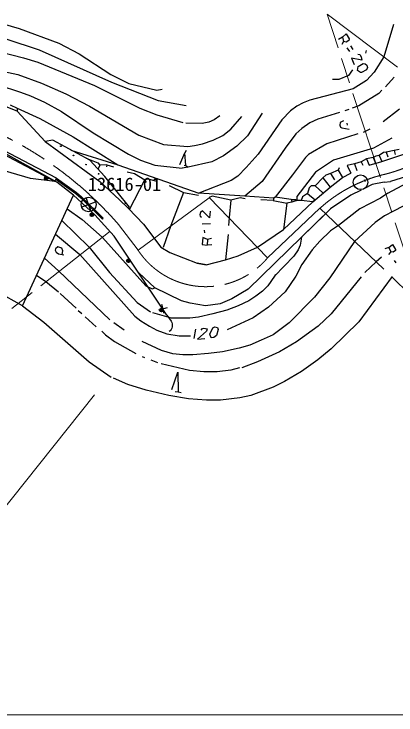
# Model space of a CAD drawing. Units: millimetres, scale not verified. Extents: x 69839 to 709839, y -172201 to 187799.
# Drawn here: x 433002 to 484938, y 12799 to 108063 of the extents above; entities that cross this region are included whole.
import ezdxf
from ezdxf.enums import TextEntityAlignment as Align

# ---------------------------------------------------------------- set-up
doc = ezdxf.new("R2010")
doc.units = ezdxf.units.MM
doc.header["$LTSCALE"] = 1000
doc.linetypes.add('CHAIN', pattern=[18.5, 12, -1.5, 3.5, -1.5])
for name, color, linetype, lineweight in [('M-BGD', 7, 'Continuous', 25), ('M-BMK', 2, 'CHAIN', 13), ('M-BMK-HTXT', 7, 'Continuous', 13), ('M-BMK-SRVR', 3, 'Continuous', 25), ('M-SUV', 7, 'Continuous', 13)]:
    doc.layers.add(name, color=color, linetype=linetype, lineweight=lineweight)
doc.styles.add('ＭＳ ゴシック', font='')
doc.styles.get('ＭＳ ゴシック').set_extended_font_data('MS Gothic')

# ---------------------------------------------------------------- blocks, each defined once
blk = doc.blocks.new('BUHIN1')
at = {"color": 3, "linetype": 'Continuous', "lineweight": 25}
for radius in [995, 30]:
    blk.add_circle((0, 0), radius, dxfattribs=at)
blk = doc.blocks.new('BUHIN2')
at = {"color": 7, "linetype": 'Continuous', "lineweight": 25}
for points in [[(939, -346), (0, 0), (-935, 336)], [(-346, -939), (0, 0), (341, 937)]]:
    blk.add_lwpolyline(points, dxfattribs=at)
blk.add_circle((0, 0), 1000, dxfattribs=at)
blk = doc.blocks.new('plus')
at = {"color": 0, "linetype": 'Continuous', "lineweight": -2}
for p, q in [((-1.25, 0), (1.25, 0)), ((0, -1.25), (0, 1.25))]:
    blk.add_line(p, q, dxfattribs=at)
blk = doc.blocks.new('BUHIN4')
at = {"color": 7, "linetype": 'Continuous', "lineweight": 25}
for radius in [249, 220, 191, 161, 132, 97.5, 67.5, 38.8, 7.5]:
    blk.add_circle((-27, -247), radius, dxfattribs=at)
blk = doc.blocks.new('BUHIN6')
at = {"color": 7, "linetype": 'Continuous', "lineweight": 25}
for radius in [249, 220, 191, 161, 132, 97.5, 67.5, 38.8, 7.5]:
    blk.add_circle((90, -232), radius, dxfattribs=at)

msp = doc.modelspace()

# ---------------------------------------------------------------- linework, layer by layer
at = {"layer": 'M-BGD'}
for p, q in [((427800, 107802), (433686, 106075)), ((433686, 106075), (439096, 104090)), ((484596, 106642), (483301, 102227)), ((477676, 104939), (477102, 104610)), ((477676, 104939), (478181, 105366)), ((477676, 104939), (477823, 104311)), ((478181, 105366), (478578, 104694)), ((431891, 104673), (436443, 103183)), ((439096, 104090), (441853, 102658)), ((477823, 104311), (477583, 103924)), ((478157, 104252), (477823, 104311)), ((478534, 104444), (478157, 104252)), ((478578, 104694), (478534, 104444)), ((436443, 103183), (446243, 98789)), ((478275, 103458), (478618, 102968)), ((478750, 103718), (479093, 103227)), ((480874, 103086), (480815, 102752)), ((431317, 102882), (434275, 102103)), ((434275, 102103), (436232, 101500)), ((441853, 102658), (446170, 99834)), ((480305, 101810), (478887, 102060)), ((478887, 102060), (479255, 101222)), ((479755, 102595), (480005, 102551)), ((480005, 102551), (480211, 102256)), ((480211, 102256), (480305, 101810)), ((483301, 102227), (481988, 100138)), ((424834, 101704), (433531, 99827)), ((436232, 101500), (443928, 98337)), ((479810, 100952), (480482, 101350)), ((480482, 101350), (480732, 101305)), ((480732, 101305), (480953, 101094)), ((480953, 101094), (481075, 100814)), ((479040, 100486), (478476, 99725)), ((479707, 100368), (479810, 100952)), ((480094, 100128), (479707, 100368)), ((480262, 100099), (480094, 100128)), ((480933, 100496), (480262, 100099)), ((481075, 100814), (480933, 100496)), ((481988, 100138), (480933, 99034)), ((433531, 99827), (436762, 98656)), ((446170, 99834), (448621, 98628)), ((477176, 99181), (476313, 99161)), ((478476, 99725), (477176, 99181)), ((484710, 99486), (483528, 98147)), ((430788, 98419), (433884, 97444)), ((436762, 98656), (440034, 97218)), ((443928, 98337), (450093, 95273)), ((446243, 98789), (452594, 96293)), ((448621, 98628), (452413, 97701)), ((480933, 99034), (479099, 97896)), ((433433, 94873), (426449, 97589)), ((433884, 97444), (435257, 96944)), ((440034, 97218), (443262, 95532)), ((452413, 97701), (453124, 97834)), ((479099, 97896), (473238, 96351)), ((482601, 97279), (479899, 95606)), ((483023, 97720), (482601, 97279)), ((435257, 96944), (437170, 96091)), ((452594, 96293), (456430, 95617)), ((473238, 96351), (472317, 95997)), ((432461, 95717), (433418, 95290)), ((433418, 95290), (436523, 93884)), ((433418, 95290), (433428, 94859)), ((437170, 96091), (439441, 94830)), ((443262, 95532), (449961, 91599)), ((450093, 95273), (452424, 94346)), ((471463, 95545), (470581, 94927)), ((472317, 95997), (471463, 95545)), ((479899, 95606), (478977, 95252)), ((437259, 90734), (433433, 94873)), ((439441, 94830), (443743, 91922)), ((452424, 94346), (455935, 93298)), ((466735, 94574), (464730, 91489)), ((470581, 94927), (469413, 93672)), ((477246, 94698), (474327, 93751)), ((478516, 95076), (477971, 94914)), ((485406, 95150), (483205, 93390)), ((436523, 93884), (441065, 91363)), ((459472, 93362), (458579, 93175)), ((460212, 93661), (459472, 93362)), ((460996, 94211), (460212, 93661)), ((462483, 92401), (463989, 94113)), ((469413, 93672), (466182, 88997)), ((474327, 93751), (473209, 93261)), ((477820, 93566), (477344, 93305)), ((458579, 93175), (456353, 93224)), ((472131, 92505), (471317, 91789)), ((473209, 93261), (472131, 92505)), ((477344, 93305), (477285, 92972)), ((477285, 92972), (477408, 92692)), ((477408, 92692), (477560, 92580)), ((477560, 92580), (478560, 92403)), ((478276, 93227), (478315, 92962)), ((481400, 92418), (481121, 92295)), ((443743, 91922), (448559, 89009)), ((449961, 91599), (453346, 90315)), ((460075, 90934), (461390, 91562)), ((461390, 91562), (462483, 92401)), ((464730, 91489), (463283, 90110)), ((471317, 91789), (469850, 89812)), ((479738, 91765), (475549, 90440)), ((481121, 92295), (480463, 91982)), ((438770, 85735), (429262, 90766)), ((438298, 90909), (437259, 90734)), ((437259, 90734), (444667, 85293)), ((443327, 88179), (438298, 90909)), ((441065, 91363), (447098, 87548)), ((458609, 90419), (460075, 90934)), ((484368, 91207), (481891, 89838)), ((438536, 85293), (429062, 90306)), ((440750, 89578), (447098, 87548)), ((453346, 90315), (456656, 90076)), ((456656, 90076), (457535, 90179)), ((457535, 90179), (458609, 90419)), ((463283, 90110), (461503, 88790)), ((469850, 89812), (466731, 85289)), ((475549, 90440), (473058, 88989)), ((481891, 89838), (476447, 88219)), ((483029, 88004), (488335, 89820)), ((485383, 89653), (484672, 89520)), ((448559, 89009), (450222, 88200)), ((455534, 87608), (456245, 89202)), ((456387, 89521), (456245, 89202)), ((456368, 87461), (456245, 89202)), ((461503, 88790), (459894, 87957)), ((466182, 88997), (464578, 87217)), ((473058, 88989), (472636, 88548)), ((482214, 88749), (481837, 88558)), ((482662, 88843), (482214, 88749)), ((483250, 89255), (482662, 88843)), ((482662, 88843), (483029, 88004)), ((483597, 89279), (483250, 89255)), ((484672, 89520), (483597, 89279)), ((483597, 89279), (483829, 88637)), ((484672, 89520), (484834, 88976)), ((435265, 85707), (428461, 87683)), ((442816, 88456), (444400, 87852)), ((445359, 85999), (443327, 88179)), ((444400, 87852), (444690, 87543)), ((450222, 88200), (452165, 87515)), ((459894, 87957), (456672, 87236)), ((472636, 88548), (470847, 86198)), ((476447, 88219), (474010, 86585)), ((479282, 87719), (478292, 87464)), ((480190, 87989), (479282, 87719)), ((479282, 87719), (479635, 86798)), ((480945, 88372), (480190, 87989)), ((480190, 87989), (480449, 87513)), ((481837, 88558), (480945, 88372)), ((480945, 88372), (481313, 87533)), ((481313, 87533), (483029, 88004)), ((481837, 88558), (482205, 87719)), ((444690, 87543), (444422, 87004)), ((445636, 87548), (444690, 87543)), ((445636, 87548), (445592, 87298)), ((445636, 87548), (446539, 87302)), ((447098, 87548), (458114, 83714)), ((452165, 87515), (455877, 87118)), ((456672, 87236), (455877, 87118)), ((456118, 87505), (456368, 87461)), ((456368, 87461), (456672, 87236)), ((464578, 87217), (463425, 86045)), ((477060, 86821), (476041, 86400)), ((477203, 87140), (477060, 86821)), ((477060, 86821), (477664, 85856)), ((478292, 87464), (478797, 86430)), ((489827, 87064), (484187, 85307)), ((448692, 81798), (445359, 85999)), ((448398, 86631), (449384, 86371)), ((449384, 86371), (450782, 85523)), ((463425, 86045), (462543, 85427)), ((470847, 86198), (468508, 83171)), ((474010, 86585), (471445, 83255)), ((474991, 85811), (473937, 84707)), ((475398, 86169), (474991, 85811)), ((474991, 85811), (475967, 84521)), ((476041, 86400), (475398, 86169)), ((475967, 84521), (477664, 85856)), ((476041, 86400), (476575, 85532)), ((477664, 85856), (478797, 86430)), ((438536, 85293), (435265, 85707)), ((438536, 85293), (438770, 85735)), ((438683, 85613), (440451, 84355)), ((438770, 85735), (440538, 84477)), ((444667, 85293), (447363, 82789)), ((448701, 81500), (450782, 85523)), ((451228, 85617), (450782, 85523)), ((450782, 85523), (450988, 85228)), ((452464, 85312), (451228, 85617)), ((462543, 85427), (458114, 83714)), ((466731, 85289), (464402, 83293)), ((481706, 84885), (480573, 84311)), ((480626, 85591), (480749, 85312)), ((483309, 85203), (481706, 84885)), ((483309, 85203), (484187, 85307)), ((483825, 83738), (487140, 85474)), ((440451, 84355), (441405, 83675)), ((440538, 84477), (441502, 83789)), ((454088, 84768), (456069, 83817)), ((473113, 84422), (472897, 83686)), ((473422, 84712), (473113, 84422)), ((473937, 84707), (473422, 84712)), ((473637, 82524), (475967, 84521)), ((473937, 84707), (474971, 83751)), ((480195, 84120), (478782, 83422)), ((490931, 84548), (484595, 81281)), ((434141, 68426), (441111, 83427)), ((441405, 83675), (442087, 83096)), ((441502, 83789), (442188, 83206)), ((442087, 83096), (445017, 80191)), ((442188, 83206), (445122, 80298)), ((456069, 83817), (454329, 79309)), ((456069, 83817), (458070, 83464)), ((464402, 83293), (458114, 83714)), ((459934, 83308), (459556, 83116)), ((462504, 82768), (459934, 83308)), ((463760, 83063), (462504, 82768)), ((464426, 82945), (463760, 83063)), ((468311, 83034), (464402, 83293)), ((468311, 83034), (468252, 82700)), ((468508, 83171), (468311, 83034)), ((470690, 82872), (468508, 83171)), ((471445, 83255), (471440, 82740)), ((472210, 83206), (472039, 82721)), ((472897, 83686), (472210, 83206)), ((472897, 83686), (473946, 82814)), ((478782, 83422), (476050, 81583)), ((478782, 83422), (476050, 81583)), ((482843, 83051), (480004, 81574)), ((483825, 83738), (482843, 83051)), ((447363, 82789), (448578, 81630)), ((462504, 82768), (462259, 80404)), ((468252, 82700), (466555, 82828)), ((468252, 82700), (470087, 82376)), ((469621, 78762), (473637, 82524)), ((470087, 82376), (469621, 78762)), ((470797, 82509), (470087, 82376)), ((470690, 82872), (471289, 82853)), ((470690, 82872), (470797, 82509)), ((471440, 82740), (470797, 82509)), ((471289, 82853), (471440, 82740)), ((472039, 82721), (471440, 82740)), ((473637, 82524), (472039, 82721)), ((473946, 82814), (473637, 82524)), ((440245, 81609), (442268, 80146)), ((448578, 81630), (448692, 81798)), ((448578, 81630), (450599, 79490)), ((458341, 81095), (458282, 80762)), ((458635, 81301), (458341, 81095)), ((459586, 80359), (458635, 81301)), ((459665, 81292), (459586, 80359)), ((476050, 81583), (472103, 77723)), ((476050, 81583), (475320, 80852)), ((480004, 81574), (477116, 79332)), ((484595, 81281), (483363, 80638)), ((442268, 80146), (444573, 78106)), ((445017, 80191), (445122, 80298)), ((458282, 80762), (458335, 80580)), ((458335, 80580), (458488, 80468)), ((462259, 80404), (462152, 79306)), ((475320, 80852), (472103, 77723)), ((483363, 80638), (482089, 79744)), ((439502, 80006), (443235, 76365)), ((450599, 79490), (452974, 76393)), ((454329, 79309), (453284, 76312)), ((459704, 79565), (458576, 79506)), ((477116, 79332), (476036, 78577)), ((482089, 79744), (479308, 77140)), ((438650, 78165), (441945, 75389)), ((458860, 78682), (458885, 78334)), ((466105, 76373), (469621, 78762)), ((476036, 78577), (474590, 77198)), ((444573, 78106), (445015, 77685)), ((445015, 77685), (450912, 71143)), ((458684, 77681), (458606, 76750)), ((459321, 77397), (458684, 77681)), ((459321, 77397), (459273, 76632)), ((459866, 77559), (459321, 77397)), ((462112, 78108), (461760, 74646)), ((472103, 77723), (464840, 70664)), ((472103, 77723), (471912, 76638)), ((474590, 77198), (473520, 76011)), ((438948, 76433), (438639, 76144)), ((439517, 76247), (438948, 76433)), ((439625, 75883), (439517, 76247)), ((443235, 76365), (445987, 72956)), ((452974, 76393), (454197, 75635)), ((458606, 76750), (459273, 76632)), ((459886, 76695), (459273, 76632)), ((463491, 75201), (466105, 76373)), ((471912, 76638), (471628, 76001)), ((479308, 77140), (475949, 72230)), ((483977, 76316), (483433, 76154)), ((483977, 76316), (484482, 76743)), ((483977, 76316), (484223, 75757)), ((484482, 76743), (484880, 76072)), ((438639, 76144), (438610, 75977)), ((438610, 75977), (438732, 75698)), ((438732, 75698), (439037, 75471)), ((439037, 75471), (439537, 75383)), ((439537, 75383), (439625, 75883)), ((439537, 75383), (439787, 75339)), ((441945, 75389), (449411, 67022)), ((454197, 75635), (457900, 74209)), ((471628, 76001), (471049, 75158)), ((473520, 76011), (472138, 74019)), ((484223, 75757), (483899, 75385)), ((484556, 75698), (484223, 75757)), ((484850, 75905), (484556, 75698)), ((484880, 76072), (484850, 75905)), ((437135, 74893), (439056, 73147)), ((459151, 73988), (461760, 74646)), ((461760, 74646), (463491, 75201)), ((471049, 75158), (468421, 72440)), ((482261, 74384), (480716, 72937)), ((482977, 75032), (482261, 74384)), ((484699, 74556), (484905, 74262)), ((459151, 73988), (457900, 74209)), ((457900, 74209), (459151, 73988)), ((472138, 74019), (471343, 72440)), ((434141, 68426), (425289, 73350)), ((436058, 72566), (437345, 71729)), ((439056, 73147), (446051, 66497)), ((445987, 72956), (449735, 68857)), ((452147, 70838), (449954, 72891)), ((468421, 72440), (467503, 71140)), ((468548, 72675), (468421, 72440)), ((471343, 72440), (469848, 70296)), ((437345, 71729), (439072, 70307)), ((475949, 72230), (473851, 69591)), ((480182, 72343), (476111, 67301)), ((484400, 72373), (479874, 66207)), ((450912, 71143), (451784, 70731)), ((451784, 70731), (452147, 70838)), ((455791, 69079), (452147, 70838)), ((455791, 69079), (452147, 70838)), ((464840, 70664), (462629, 69334)), ((467503, 71140), (466773, 70409)), ((439292, 70096), (441431, 68085)), ((465876, 69707), (464909, 69104)), ((466773, 70409), (465876, 69707)), ((469848, 70296), (467587, 68202)), ((473851, 69591), (470393, 66074)), ((449735, 68857), (451574, 67586)), ((456944, 68789), (455791, 69079)), ((456944, 68789), (455791, 69079)), ((459028, 68422), (456944, 68789)), ((459028, 68422), (456944, 68789)), ((461050, 68667), (459028, 68422)), ((461050, 68667), (459028, 68422)), ((462629, 69334), (461050, 68667)), ((462629, 69334), (461050, 68667)), ((464909, 69104), (463497, 68408)), ((434141, 68426), (437056, 66192)), ((441720, 67776), (442246, 67341)), ((453798, 67133), (453242, 67964)), ((461933, 67823), (460035, 67299)), ((463497, 68408), (461933, 67823)), ((467587, 68202), (465528, 66760)), ((442687, 66919), (444163, 65540)), ((449411, 67022), (450240, 66360)), ((454433, 66739), (451892, 67445)), ((456925, 66729), (454433, 66739)), ((458068, 66872), (456925, 66729)), ((460035, 67299), (458068, 66872)), ((465528, 66760), (461977, 65151)), ((476111, 67301), (474356, 65633)), ((437056, 66192), (443241, 60802)), ((446591, 66144), (447959, 65129)), ((450240, 66360), (451402, 65640)), ((470393, 66074), (468220, 64480)), ((479874, 66207), (476137, 62568)), ((444924, 64977), (445433, 64457)), ((451402, 65640), (452428, 65115)), ((452428, 65115), (453801, 64615)), ((457690, 65218), (457469, 63968)), ((459191, 64954), (457970, 63880)), ((458440, 65086), (458652, 65307)), ((458652, 65307), (458833, 65361)), ((458833, 65361), (459249, 65288)), ((459249, 65288), (459191, 64954)), ((459632, 64533), (460044, 65406)), ((460044, 65406), (460324, 65528)), ((460324, 65528), (460657, 65469)), ((460780, 65189), (460550, 64371)), ((460657, 65469), (460780, 65189)), ((474356, 65633), (471399, 63490)), ((445433, 64457), (446650, 63554)), ((453801, 64615), (455468, 64321)), ((455468, 64321), (457013, 64306)), ((457970, 63880), (458931, 63968)), ((459809, 64071), (459632, 64533)), ((460157, 64096), (459809, 64071)), ((460550, 64371), (460157, 64096)), ((468220, 64480), (466627, 63729)), ((446650, 63554), (449544, 61927)), ((453055, 62339), (450436, 63575)), ((465047, 63062), (463596, 62630)), ((466627, 63729), (465047, 63062)), ((471399, 63490), (469104, 62174)), ((454610, 61893), (453055, 62339)), ((461364, 62164), (459427, 61904)), ((463596, 62630), (461364, 62164)), ((469104, 62174), (466112, 60811)), ((476137, 62568), (474327, 61082)), ((450417, 61515), (450736, 61373)), ((451624, 61044), (452511, 60715)), ((455960, 61741), (454610, 61893)), ((457337, 61756), (455960, 61741)), ((459427, 61904), (457337, 61756)), ((474327, 61082), (472072, 59502)), ((443241, 60802), (446229, 58728)), ((456872, 59603), (452997, 60544)), ((466112, 60811), (463988, 59981)), ((454439, 57022), (455283, 59368)), ((455283, 59368), (455328, 56694)), ((458819, 59431), (456872, 59603)), ((460629, 59457), (458819, 59431)), ((462468, 59648), (460629, 59457)), ((463641, 59957), (462468, 59648)), ((472072, 59502), (469762, 58104)), ((448461, 57733), (446548, 58587)), ((450987, 56944), (448461, 57733)), ((468251, 57339), (465220, 56239)), ((469762, 58104), (468251, 57339)), ((454042, 56233), (450987, 56944)), ((456711, 55763), (454042, 56233)), ((454910, 56768), (455328, 56694)), ((455328, 56694), (455744, 56621)), ((465220, 56239), (463700, 55905)), ((459173, 55587), (456711, 55763)), ((461066, 55596), (459173, 55587)), ((463700, 55905), (461066, 55596))]:
    msp.add_line(p, q, dxfattribs=at)
for points in [[(453242, 67964), (446600, 77887), (443978, 80754), (441111, 83427), (438841, 85233), (430136, 90034), (419009, 94164), (415169, 94886)], [(453798, 67133), (454354, 66302), (454449, 66124), (454507, 65947), (454524, 65742), (454508, 65550), (454443, 65351), (454355, 65177), (454212, 65022), (454079, 64915)]]:
    msp.add_lwpolyline(points, dxfattribs=at)
for centre, radius in [((439377, 90109), 49.7), ((441087, 88853), 49.7), ((442797, 87597), 49.7), ((444507, 86342), 49.7), ((448153, 82348), 49.7), ((443592, 80773), 249), ((443592, 80773), 220), ((443592, 80773), 191), ((443592, 80773), 161), ((443592, 80773), 132), ((443592, 80773), 97.5), ((443592, 80773), 67.5), ((443592, 80773), 38.8), ((443592, 80773), 7.5)]:
    msp.add_circle(centre, radius, dxfattribs=at)
msp.add_arc((446444, 83603), 49.7, 339.50329, 114.24653, dxfattribs=at)
at = {"layer": 'M-BMK'}
for p, q in [((488579, 68283), (475561, 108063)), ((475561, 108063), (494608, 93700)), ((449871, 75969), (459556, 83116)), ((459556, 83116), (467483, 74926)), ((467483, 74926), (474604, 81666)), ((474604, 81666), (488579, 68283)), ((422074, 59721), (447217, 79445)), ((447217, 79445), (449871, 75969))]:
    msp.add_line(p, q, dxfattribs=at)
for centre, radius, start, end in [((409430, 46701), 50000, 40.91006, 76.37311), ((478603, 105693), 20000, 282.85699, 323.15506), ((488001, 66816), 20000, 104.32141, 132.05542), ((459065, 82007), 11000, 213.29456, 319.93237)]:
    msp.add_arc(centre, radius, start, end, dxfattribs=at)
at = {"layer": 'M-BMK-HTXT'}
msp.add_line((425989, 33791), (443937, 56296), dxfattribs=at)
at = {"layer": 'M-SUV'}
msp.add_line((69839, 12799), (608839, 12799), dxfattribs=at)

# ---------------------------------------------------------------- block references
at = {"layer": 'M-BGD', "rotation": 310}
for name, p in [('BUHIN6', (437497, 85975)), ('BUHIN2', (443151, 82176)), ('BUHIN4', (448758, 74662)), ('BUHIN4', (453242, 67964))]:
    msp.add_blockref(name, p, dxfattribs=at)
at = {"layer": 'M-BGD', "xscale": 500, "yscale": 500, "rotation": 105}
msp.add_blockref('plus', (453242, 67964), dxfattribs=at)
at = {"layer": 'M-BMK-SRVR', "rotation": 310}
msp.add_blockref('BUHIN1', (480117, 85197), dxfattribs=at)

# ---------------------------------------------------------------- texts
at = {"layer": 'M-BGD', "style": 'ＭＳ ゴシック'}
msp.add_text('13616-01', height=1833, dxfattribs=at).set_placement((443037, 83468), align=Align.BOTTOM_LEFT)

doc.saveas('drawing.dxf')
